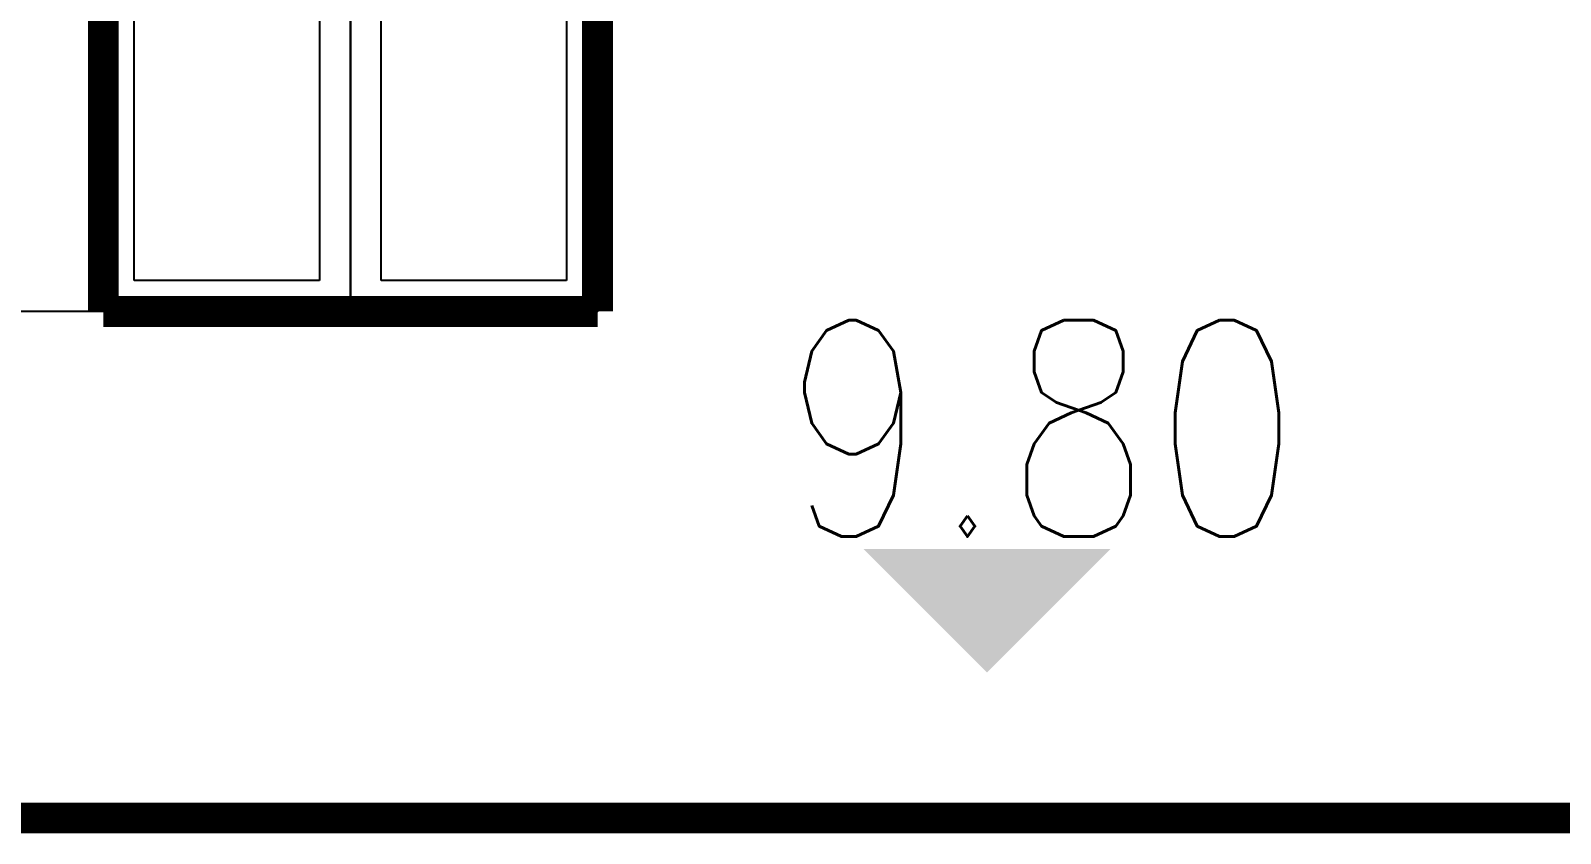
# Model space of a CAD drawing. Extents: x 93518 to 937116, y -359949 to 58022.
# Drawn here: x 691078 to 692302, y -115555 to -114913 of the extents above; entities that cross this region are included whole.
import ezdxf

# ---------------------------------------------------------------- set-up
doc = ezdxf.new("R2010")
doc.units = 0
doc.header["$LTSCALE"] = 1000
doc.header["$MEASUREMENT"] = 0
doc.layers.get('0').update_dxf_attribs({"linetype": 'CONTINUOUS'})
doc.layers.add('Z-本期建构筑物', color=4, linetype='CONTINUOUS')
doc.styles.add('HZ', font='geditxt.shx', dxfattribs={"width": 0.8, "bigfont": 'dxt.shx'})

# ---------------------------------------------------------------- blocks, each defined once
blk = doc.blocks.new('wq')
blk.add_hatch(color=8).paths.add_polyline_path([(3764.0804, 1735.6513), (3760.0887, 1735.6513), (3762.0845, 1733.6554)])
at = {"color": 8}
for p, q in [((3751.7785, 1749.5), (3751.7785, 1739.5)), ((3751.7785, 1739.5), (3751.7785, 1749.5)), ((3748.2785, 1740), (3748.2785, 1749)), ((3748.2785, 1740), (3748.2785, 1749)), ((3751.2785, 1749), (3751.2785, 1740)), ((3751.2785, 1749), (3751.2785, 1740)), ((3752.2785, 1740), (3752.2785, 1749)), ((3755.2785, 1749), (3755.2785, 1740)), ((3751.2785, 1740), (3748.2785, 1740)), ((3751.2785, 1740), (3748.2785, 1740)), ((3755.2785, 1740), (3752.2785, 1740))]:
    blk.add_line(p, q, dxfattribs=at)
blk.add_lwpolyline([(3740.7785, 1750.5), (3755.7785, 1750.5), (3755.7785, 1739.5), (3740.7785, 1739.5)], close=True, dxfattribs=at)
at = {"color": 8, "const_width": 0.5}
for points in [[(3747.7785, 1739.5), (3747.7785, 1749.5)], [(3755.7785, 1749.5), (3755.7785, 1739.5)], [(3751.7785, 1739.5), (3747.7785, 1739.5)], [(3755.7785, 1739.5), (3751.7785, 1739.5)], [(3717.7785, 1731.3), (3777.7785, 1731.3)]]:
    blk.add_lwpolyline(points, dxfattribs=at)
at = {"color": 8, "style": 'HZ', "width": 0.8}
for p in [(3758.7668, 1735.8555), (3729.686, 1643.9264), (3799.3404, 1612.5855)]:
    blk.add_attdef('9.80', p, '', height=3.5, dxfattribs=at)

msp = doc.modelspace()

# ---------------------------------------------------------------- block references
at = {"layer": 'Z-本期建构筑物'}
ref = msp.add_blockref('wq', (505917.6, -201104.7), dxfattribs=dict(at, xscale=49.42079999997804, yscale=49.42079999999987, zscale=49.42080000000001))
ref.add_attrib('9.80', '9.80', (691678.9, -115317.3), dxfattribs={"layer": '0', "color": 8, "height": 172.97, "style": 'HZ', "width": 0.8})

doc.saveas('drawing.dxf')
